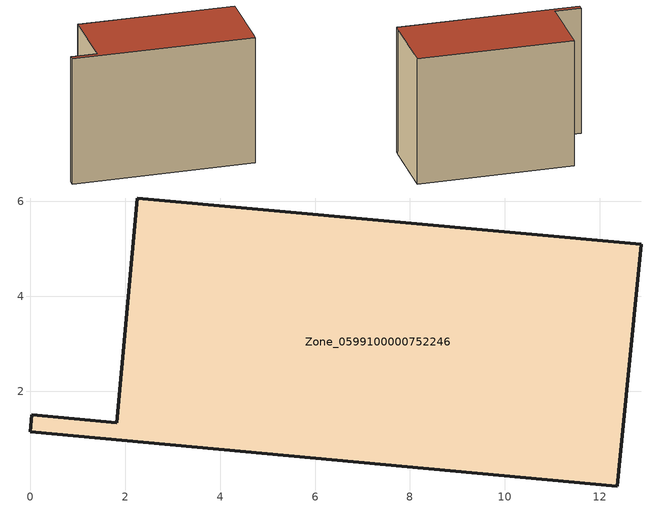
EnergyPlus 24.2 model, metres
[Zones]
Zone_0599100000752246
 floor ground (C_G): 12.87,5.09 12.4,0.33 12.37,0 0,1.15 0.03,1.5 1.82,1.34 2.26,6.07 z0
 wall outside (C_F): 12.4,0.33 12.87,5.09 2.26,6.07 1.82,1.34 0.03,1.5 0,1.15 12.37,0 12.4,0.33 z0:8.99
 roof outside (C_R): 12.37,0 12.4,0.33 12.87,5.09 2.26,6.07 1.82,1.34 0.03,1.5 0,1.15 z8.99
[BUILDING]
Pand.0599100000752246: North Axis=0; Terrain=City; Loads Convergence Tolerance Value=0.04; Temperature Convergence Tolerance Value=0.4; Solar Distribution=FullExterior; Maximum Number of Warmup Days=25; Minimum Number of Warmup Days=1
[Site:Location]
Rotterdam.The.Hague.AP_ZH_NLD Design_Conditions: Latitude=51.96; Longitude=4.45; Time Zone=1; Elevation=-4.5
[SITE:GROUNDTEMPERATURE:BUILDINGSURFACE]
18, 18, 18, 18, 18, 18, 18, 18, 18, 18, 18, 18
[MATERIAL] Thermal Absorptance=0.9; Solar Absorptance=0.7; Visible Absorptance=0.7
Name | Roughness | Thickness | Conductivity | Density | Specific Heat
G.TI.2006-2014 | MediumSmooth | 0.15 | 0.06 | 540 | 1210
F.TI.2006-2014 | Rough | 0.3 | 0.12 | 1920 | 840
R.TI.2006-2014 | MediumRough | 0.2 | 0.08 | 1500 | 1000
[CONSTRUCTION]
C_G: G.TI.2006-2014
C_F: F.TI.2006-2014
C_R: R.TI.2006-2014
[ZONE]
Zone_0599100000752246: Type=1; Multiplier=1; Ceiling Height=Autocalculate; Volume=Autocalculate; Floor Area=autocalculate; Part of Total Floor Area=Yes
[ZONEINFILTRATION:DESIGNFLOWRATE]
Infil_Zone_0599100000752246: Zone or ZoneList or Space or SpaceList=Zone_0599100000752246; Schedule=AlwaysOn; Design Flow Rate Calculation Method=Flow/Area; Flow Rate per Floor Area=0.0015; Constant Term Coefficient=1; Temperature Term Coefficient=0; Velocity Term Coefficient=0; Velocity Squared Term Coefficient=0
[HVACTEMPLATE:ZONE:IDEALLOADSAIRSYSTEM]
Zone_0599100000752246: Maximum Heating Supply Air Temperature=50; Minimum Cooling Supply Air Temperature=13; Maximum Heating Supply Air Humidity Ratio=0.0156; Minimum Cooling Supply Air Humidity Ratio=0.0077; Heating Limit=NoLimit; Cooling Limit=NoLimit; Dehumidification Control Type=ConstantSensibleHeatRatio; Cooling Sensible Heat Ratio=0.7; Dehumidification Setpoint=60; Humidification Control Type=None; Humidification Setpoint=30; Outdoor Air Method=None; Outdoor Air Flow Rate per Person=0.00944; Outdoor Air Flow Rate per Zone Floor Area=0; Outdoor Air Flow Rate per Zone=0; Demand Controlled Ventilation Type=None; Outdoor Air Economizer Type=NoEconomizer; Heat Recovery Type=None; Sensible Heat Recovery Effectiveness=0.7; Latent Heat Recovery Effectiveness=0.65
[ZONECONTROL:THERMOSTAT]
ThermostatControl_Zone_0599100000752246: Zone or ZoneList=Zone_0599100000752246; Control Type Schedule=DualSetpointControlType; Control 1=Thermostat_Zone_0599100000752246; Temperature Difference Between Cutout And Setpoint=0
[THERMOSTATSETPOINT:DUALSETPOINT]
Thermostat_Zone_0599100000752246: Heating Setpoint Temperature Schedule=HeatingSetpoint_Zone_0599100000752246; Cooling Setpoint Temperature Schedule=CoolingSetpoint_Zone_0599100000752246
[SCHEDULE:COMPACT]
HeatingSetpoint_Zone_0599100000752246: Through: 12/31, For: AllDays, Until: 24:00, 21
CoolingSetpoint_Zone_0599100000752246: Through: 12/31, For: AllDays, Until: 24:00, 24
DualSetpointControlType: Through: 12/31, For: AllDays, Until: 24:00, 4
AlwaysOn: Through: 12/31, For: AllDays, Until: 24:00, 1
